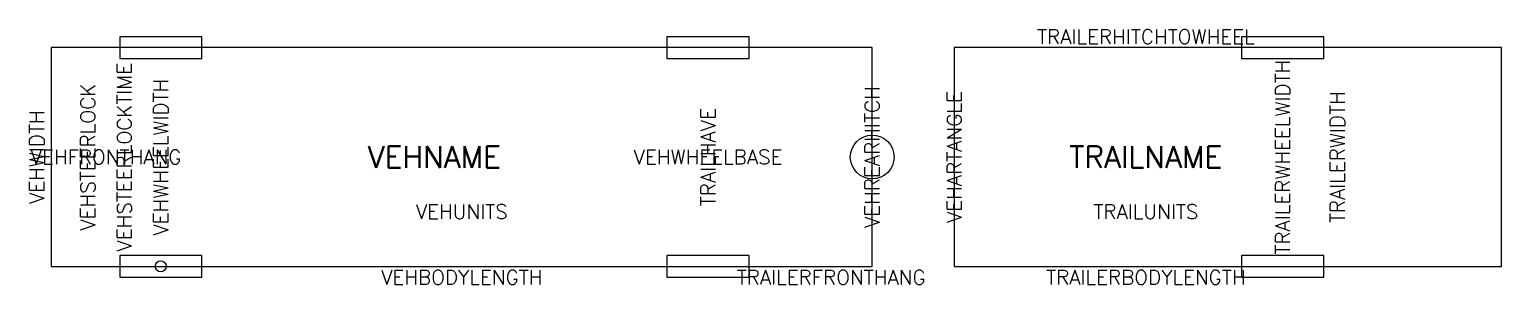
# Model space of a CAD drawing. Header units: feet. Extents: x -0.8 to 53, y -4.7 to 4.7.
import ezdxf
from ezdxf.enums import TextEntityAlignment as Align

# ---------------------------------------------------------------- set-up
doc = ezdxf.new("R2010")
doc.units = ezdxf.units.FT
doc.header["$LTSCALE"] = 100
doc.header["$MEASUREMENT"] = 0
for name, color, linetype in [('AttributeLayer', 7, 'Continuous'), ('C-TURN-TRAL-BODY', 2, 'Continuous'), ('C-TURN-TRCK-BODY', 1, 'Continuous')]:
    doc.layers.add(name, color=color, linetype=linetype)
doc.styles.get("Standard").update_dxf_attribs({"font": 'simplex.shx', "height": 10})

msp = doc.modelspace()

# ---------------------------------------------------------------- linework, layer by layer
at = {"layer": 'C-TURN-TRAL-BODY'}
for points in [[(43.5, 3.6), (46.5, 3.6), (46.5, 4.4), (43.5, 4.4)], [(33, -4), (53, -4), (53, 4), (33, 4)], [(43.5, -4.4), (46.5, -4.4), (46.5, -3.6), (43.5, -3.6)]]:
    msp.add_lwpolyline(points, close=True, dxfattribs=at)
at = {"layer": 'C-TURN-TRCK-BODY'}
for points in [[(2.5, 3.6), (5.5, 3.6), (5.5, 4.4), (2.5, 4.4)], [(22.5, 3.6), (25.5, 3.6), (25.5, 4.4), (22.5, 4.4)], [(0, -4), (30, -4), (30, 4), (0, 4)], [(2.5, -4.4), (5.5, -4.4), (5.5, -3.6), (2.5, -3.6)], [(22.5, -4.4), (25.5, -4.4), (25.5, -3.6), (22.5, -3.6)]]:
    msp.add_lwpolyline(points, close=True, dxfattribs=at)
for centre, radius in [((30, 0), 0.8), ((4, -4), 0.2)]:
    msp.add_circle(centre, radius, dxfattribs=at)

# ---------------------------------------------------------------- texts
at = {"layer": 'AttributeLayer', "flags": 8}
for tag, text, height, p in [('TRAILERHITCHTOWHEEL', '15.00', 0.5333, (40, 4.4)), ('VEHFRONTHANG', '4.00', 0.5333, (2, 0)), ('VEHNAME', 'MHB', 0.8, (14, 0)), ('VEHWHEELBASE', '20.00', 0.5333, (24, 0)), ('TRAILNAME', 'MHB', 0.8, (40, 0)), ('VEHUNITS', 'M', 0.533, (15, -2)), ('TRAILUNITS', 'M', 0.533, (40, -2)), ('VEHBODYLENGTH', '30.00', 0.5333, (15, -4.4)), ('TRAILERFRONTHANG', '3.00', 0.5333, (28.5, -4.4)), ('TRAILERBODYLENGTH', '20.00', 0.5333, (40, -4.4))]:
    msp.add_attdef(tag, text=text, height=height, dxfattribs=at).set_placement(p, align=Align.MIDDLE)
for tag, text, p in [('VEHSTEERLOCKTIME', '0.00', (2.667, 0)), ('TRAILERWHEELWIDTH', '8.00', (45, 0)), ('VEHWHEELWIDTH', '8.00', (4, 0)), ('VEHSTEERLOCK', '28.6479', (1.333, 0)), ('VEHREARHITCH', '6.00', (30, 0)), ('VEHARTANGLE', '28.6479', (33, 0)), ('TRAILERWIDTH', '8.00', (47, 0)), ('VEHWIDTH', '8.00', (-0.533, 0)), ('TRAILHAVE', 'Yes', (24, 0))]:
    msp.add_attdef(tag, text=text, height=0.5333, rotation=90, dxfattribs=at).set_placement(p, align=Align.MIDDLE)

doc.saveas('drawing.dxf')
